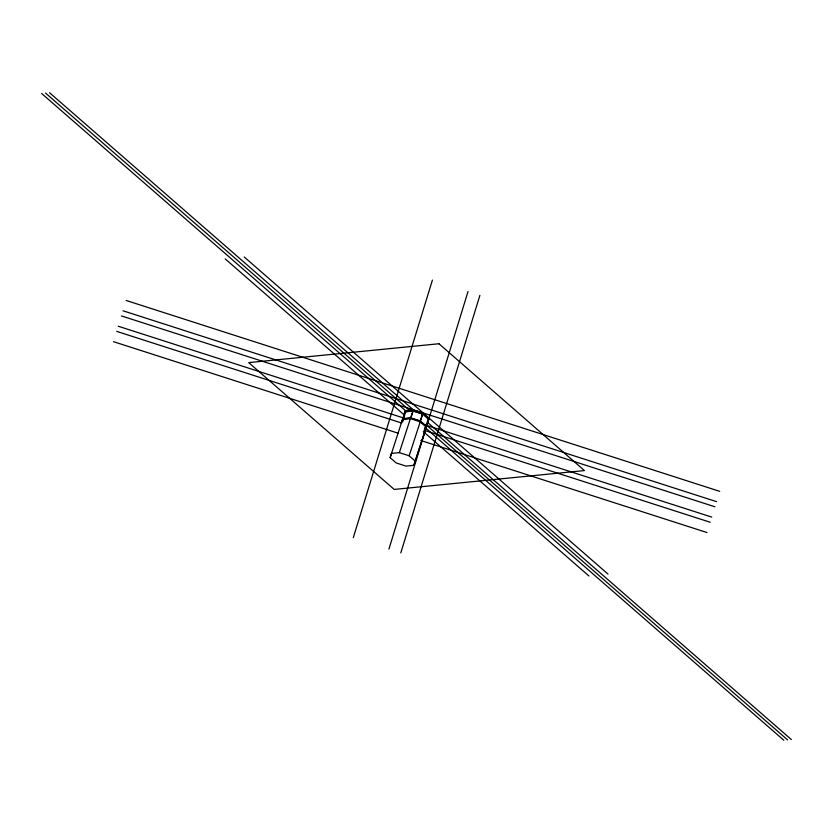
<?xml version="1.0" encoding="UTF-8"?>
<svg xmlns="http://www.w3.org/2000/svg" width="833" height="833" viewBox="0 0 833 833"><rect width="100%" height="100%" fill="white"/><g stroke="black" fill="none" stroke-linecap="round" stroke-linejoin="round"><path stroke-width="1.25" d="M353.307 537.639L432.41 280.107M390.146 457.681L391.458 453.412L399.34 452.631L409.17 455.797L415.198 461.055L413.886 465.314L406.004 466.105L396.175 462.94L390.146 457.681L405.359 410.638L413.262 409.774L49.532 92.713M401.371 423.143L402.683 418.874L410.565 418.093L420.394 421.259L426.423 426.517L425.111 430.776M404.047 414.907L405.379 410.554L41.65 93.494M402.485 421.685L403.411 418.645L410.898 417.895L420.238 420.904L425.965 425.892M424.726 429.943L425.653 426.902M388.917 549.093L468.021 291.56M400.788 552.914L479.891 295.371M402.526 421.592L404.411 415.792M399.34 452.631L413.241 409.857M424.466 430.744L428.474 418.187L422.779 413.095L413.439 410.086L405.921 410.94L403.151 419.447L410.638 418.697L413.407 410.19L422.748 413.199L419.978 421.706L425.705 426.694M409.17 455.797L423.07 413.022M415.198 461.055L429.099 418.27M413.886 465.314L427.787 422.539M126.179 300.474L719.681 491.335M123.013 310.782L716.515 501.643M121.431 315.926L714.933 506.787M422.487 414.001L413.147 410.992L405.661 411.741L413.137 410.919L422.425 413.928L428.214 418.989M410.638 418.697L419.978 421.706M118.265 326.234L403.245 417.874M425.548 425.049L711.767 517.095M116.682 331.378L401.662 423.029M423.966 430.203L710.185 522.239M113.517 341.686L398.497 433.327M420.8 440.501L707.019 532.547M244.256 257.012L607.986 574.072M427.621 422.477L791.35 739.548M45.586 93.098L409.326 410.169M425.83 424.559L787.612 739.912M425.028 427.496L783.863 740.287M225.222 258.917L404.64 415.313M423.268 431.556L588.952 575.988M438.949 343.748L248.703 362.605L394.196 489.429L584.443 470.572L438.949 343.748"/></g></svg>
